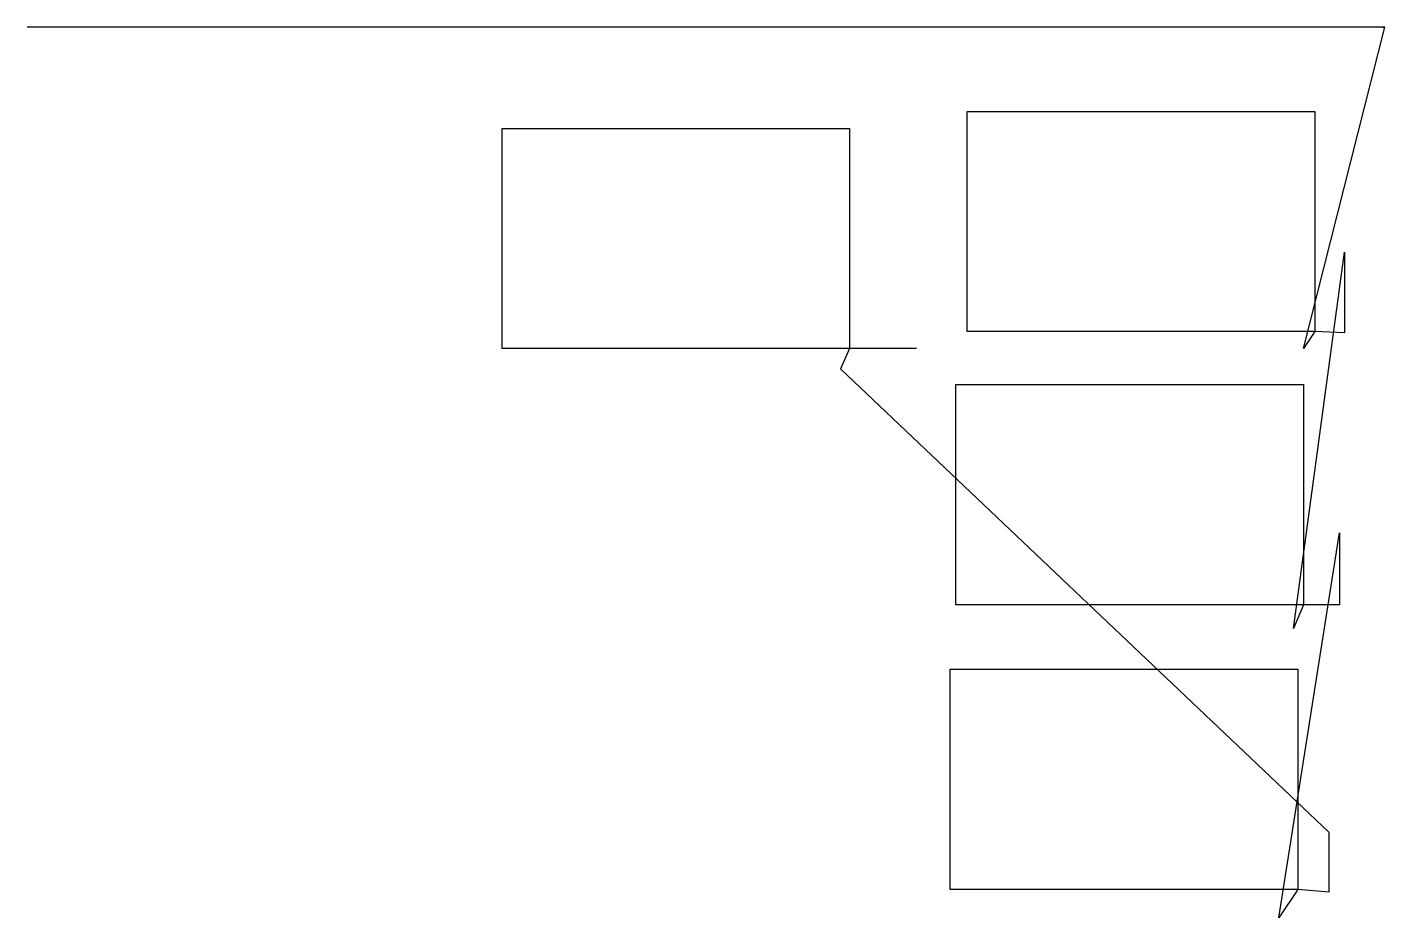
# Model space of a CAD drawing. Header units: metres. Extents: x 0 to 587, y 120 to 504.
import ezdxf

# ---------------------------------------------------------------- set-up
doc = ezdxf.new("R2010")
doc.units = ezdxf.units.M

msp = doc.modelspace()

# ---------------------------------------------------------------- linework, layer by layer
at = {"layer": 'TOOL_0'}
for p, q in [((1.343, 504.303), (0.343, 504.303)), ((585.598, 504.303), (1.343, 504.303)), ((551.533, 365.643), (586.598, 504.303)), ((586.598, 504.303), (585.598, 504.303)), ((585.598, 504.303), (586.598, 504.303)), ((586.598, 504.303), (585.598, 504.303)), ((406.307, 372.98), (406.307, 467.98)), ((406.307, 467.98), (556.307, 467.98)), ((556.307, 467.98), (556.307, 372.98)), ((205.481, 365.611), (205.481, 460.611)), ((205.481, 460.611), (355.481, 460.611)), ((355.481, 460.611), (355.481, 365.611)), ((547.118, 244.756), (569.171, 407.248)), ((569.171, 407.248), (569.171, 372.338)), ((556.307, 372.98), (406.307, 372.98)), ((556.307, 372.98), (551.533, 365.643)), ((569.171, 372.338), (556.307, 372.98)), ((355.481, 365.611), (205.481, 365.611)), ((355.481, 365.611), (351.6, 356.889)), ((384.324, 365.611), (355.481, 365.611)), ((351.6, 356.889), (562.343, 156.883)), ((401.409, 255.054), (401.409, 350.054)), ((401.409, 350.054), (551.409, 350.054)), ((551.409, 350.054), (551.409, 255.054)), ((540.878, 119.92), (566.997, 286.108)), ((566.997, 286.108), (566.997, 255.042)), ((551.409, 255.054), (401.409, 255.054)), ((551.409, 255.054), (547.118, 244.756)), ((566.997, 255.042), (551.409, 255.054)), ((398.96, 132.215), (398.96, 227.215)), ((398.96, 227.215), (548.96, 227.215)), ((548.96, 227.215), (548.96, 132.215)), ((562.343, 156.883), (562.343, 131.045)), ((548.96, 132.215), (398.96, 132.215)), ((548.96, 132.215), (540.878, 119.92)), ((562.343, 131.045), (548.96, 132.215))]:
    msp.add_line(p, q, dxfattribs=at)

doc.saveas('drawing.dxf')
